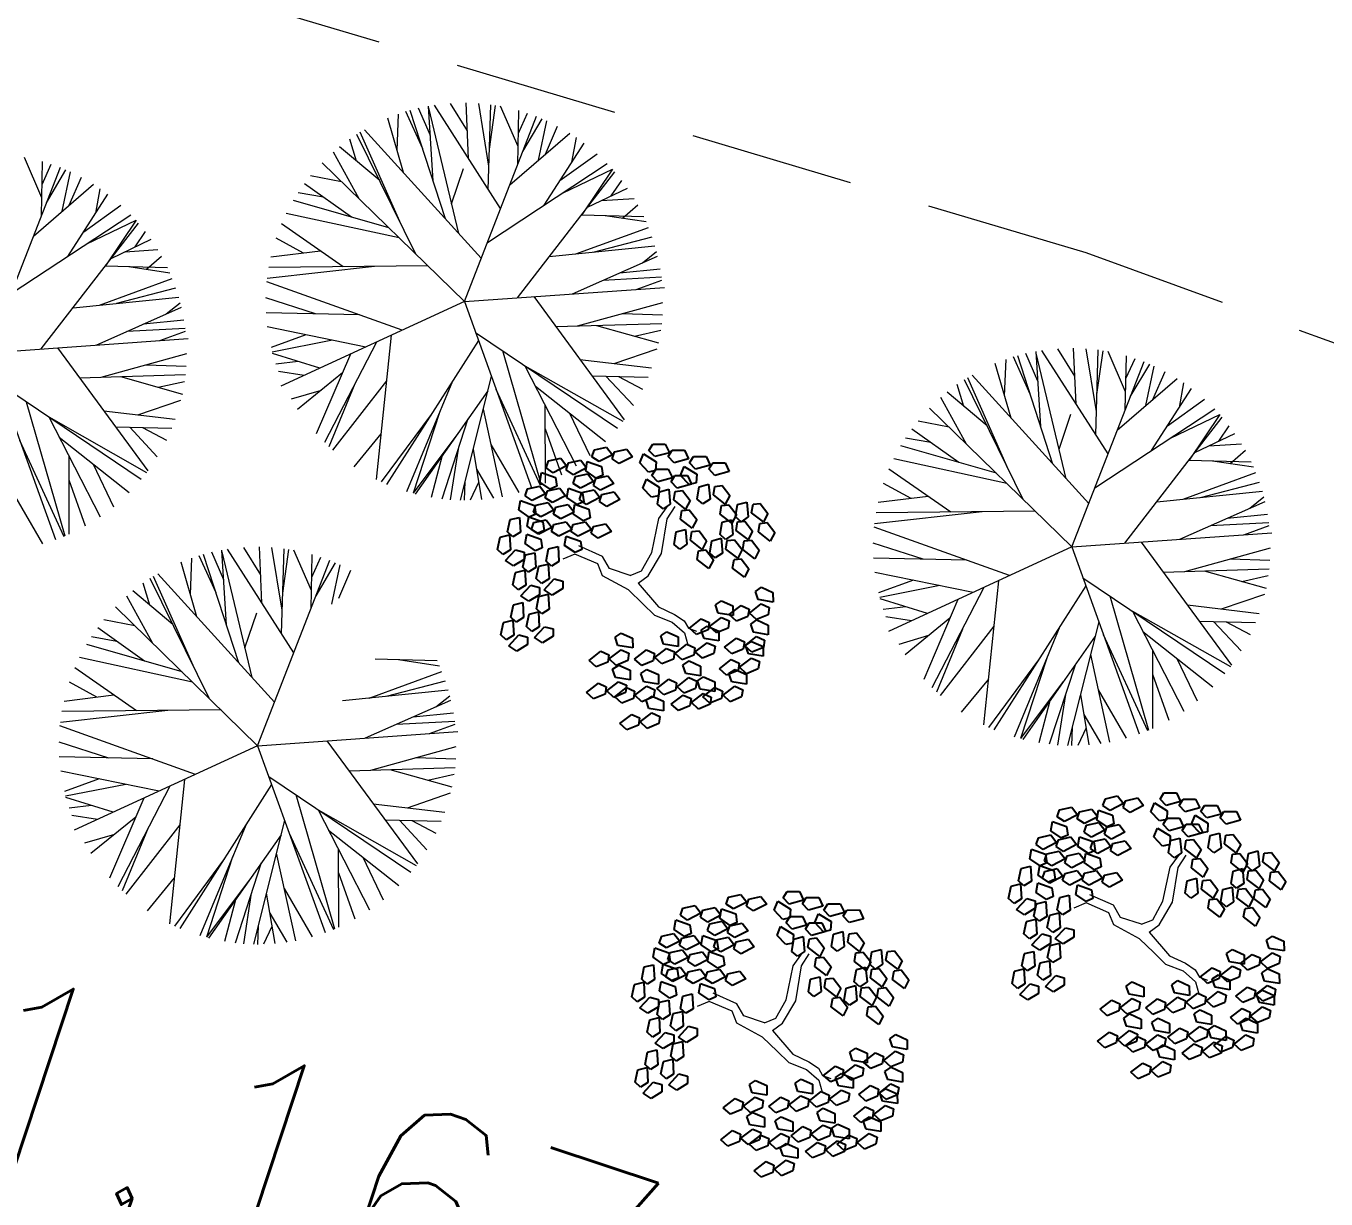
# Model space of a CAD drawing. Header units: millimetres. Extents: x 997 to 4249, y 599 to 1440.
# Drawn here: x 1562.55 to 1587.73, y 822.77 to 845.49 of the extents above; entities that cross this region are included whole.
import ezdxf

# ---------------------------------------------------------------- set-up
doc = ezdxf.new("R2010")
doc.units = ezdxf.units.MM
doc.linetypes.add('Continuo', pattern=[0])
doc.linetypes.add('DASHED', pattern=[19.05, 12.7, -6.35])
doc.layers.add('cercas existentes', color=18, linetype='Continuous')
doc.layers.add('taludes', color=9, linetype='Continuous')
doc.styles.add('1mm', font='romans.shx', dxfattribs={"height": 2})

# ---------------------------------------------------------------- blocks, each defined once
blk = doc.blocks.new('L', base_point=(1.3683, 0.5913))
at = {"linetype": 'Continuo'}
for p, q in [((1.2809, 0.65), (1.3117, 0.675)), ((1.2937, 0.5998), (1.2809, 0.65)), ((1.3117, 0.675), (1.3419, 0.6213)), ((1.2753, 0.5668), (1.3061, 0.5917)), ((1.3225, 0.5909), (1.2937, 0.5998)), ((1.3061, 0.5917), (1.3362, 0.538)), ((1.3419, 0.6213), (1.3225, 0.5909)), ((1.2881, 0.5166), (1.2753, 0.5668)), ((1.3362, 0.538), (1.3169, 0.5076)), ((1.337, 0.4891), (1.3557, 0.5478)), ((1.3557, 0.5478), (1.3911, 0.5544)), ((1.3911, 0.5544), (1.4042, 0.5272)), ((1.3169, 0.5076), (1.2881, 0.5166)), ((1.3763, 0.4836), (1.337, 0.4891)), ((1.4042, 0.5272), (1.3763, 0.4836))]:
    blk.add_line(p, q, dxfattribs=at)
blk = doc.blocks.new('gtfoods1')
at = {"layer": 'taludes', "lineweight": 5, "extrusion": (-0.01642, -0.01246, 0.999788)}
for p, q in [((-353.358, 182.537, 12.117), (-353.688, 183.067, 12.118)), ((-353.334, 181.997, 12.111), (-353.382, 183.077, 12.124)), ((-352.94, 181.85, 12.116), (-353.139, 183.067, 12.127)), ((-354.72, 182.157, 12.09), (-354.69, 182.86, 12.099)), ((-354.223, 182.19, 12.099), (-354.548, 182.907, 12.102)), ((-353.783, 180.833, 12.089), (-354.464, 182.932, 12.104)), ((-354.073, 182.442, 12.104), (-354.307, 182.973, 12.107)), ((-354.019, 181.561, 12.094), (-354.109, 183.014, 12.111)), ((-353.526, 180.55, 12.09), (-354.106, 182.979, 12.11)), ((-352.715, 181.029, 12.109), (-353.998, 183.033, 12.113)), ((-353.417, 179.23, 12.075), (-352.017, 182.821, 12.143)), ((-352.954, 181.402, 12.11), (-352.903, 183.042, 12.131)), ((-352.93, 182.179, 12.12), (-352.813, 183.029, 12.132)), ((-352.374, 182.231, 12.13), (-352.714, 183.012, 12.134)), ((-352.381, 181.885, 12.125), (-352.36, 182.929, 12.138)), ((-352.369, 182.489, 12.133), (-352.193, 182.877, 12.141)), ((-354.594, 181.726, 12.087), (-354.901, 182.779, 12.095)), ((-352.285, 182.133, 12.13), (-351.909, 182.768, 12.144)), ((-351.983, 181.967, 12.133), (-351.821, 182.73, 12.145)), ((-351.844, 182.086, 12.136), (-351.61, 182.626, 12.147)), ((-355.507, 181.95, 12.075), (-355.636, 182.373, 12.078)), ((-354.358, 180.148, 12.071), (-355.497, 182.467, 12.081)), ((-354.668, 180.779, 12.074), (-355.433, 182.507, 12.083)), ((-353.09, 180.07, 12.091), (-355.349, 182.557, 12.085)), ((-352.536, 181.488, 12.118), (-351.376, 182.491, 12.149)), ((-351.332, 181.931, 12.143), (-351.245, 182.404, 12.15)), ((-355.456, 181.22, 12.066), (-355.952, 182.124, 12.069)), ((-355.057, 181.572, 12.077), (-355.833, 182.224, 12.073)), ((-351.873, 181.095, 12.124), (-351.095, 182.297, 12.151)), ((-351.564, 181.572, 12.135), (-350.843, 182.089, 12.153)), ((-362.642, 178.24, 12.075), (-361.241, 181.831, 12.143)), ((-361.599, 181.241, 12.13), (-361.939, 182.022, 12.134)), ((-361.606, 180.895, 12.125), (-361.585, 181.939, 12.138)), ((-361.594, 181.499, 12.133), (-361.418, 181.887, 12.141)), ((-353.417, 179.23, 12.075), (-356.171, 181.917, 12.063)), ((-352.971, 180.372, 12.097), (-350.649, 181.901, 12.154)), ((-361.51, 181.143, 12.13), (-361.134, 181.779, 12.144)), ((-361.208, 180.977, 12.133), (-361.046, 181.74, 12.145)), ((-361.069, 181.097, 12.136), (-360.835, 181.636, 12.147)), ((-355.795, 181.551, 12.065), (-356.396, 181.665, 12.056)), ((-353.663, 181.125, 12.095), (-353.432, 181.803, 12.107)), ((-352.389, 179.303, 12.093), (-350.502, 181.74, 12.154)), ((-351.505, 181.337, 12.133), (-350.548, 181.793, 12.154)), ((-350.548, 181.793, 12.154), (-351.143, 180.911, 12.133)), ((-350.571, 181.276, 12.147), (-350.369, 181.576, 12.154)), ((-361.761, 180.499, 12.118), (-360.601, 181.501, 12.149)), ((-361.098, 180.105, 12.124), (-360.32, 181.307, 12.151)), ((-360.557, 180.941, 12.143), (-360.47, 181.415, 12.15)), ((-356.147, 181.25, 12.055), (-356.638, 181.334, 12.048)), ((-355.605, 180.865, 12.059), (-356.515, 181.511, 12.053)), ((-351.032, 181.056, 12.137), (-350.259, 181.426, 12.154)), ((-360.789, 180.582, 12.135), (-360.068, 181.099, 12.153)), ((-354.878, 180.656, 12.069), (-356.729, 181.189, 12.045)), ((-350.762, 181.185, 12.143), (-350.128, 181.224, 12.154)), ((-350.351, 180.847, 12.146), (-350.056, 181.1, 12.154)), ((-362.196, 179.383, 12.097), (-359.874, 180.911, 12.154)), ((-360.73, 180.348, 12.133), (-359.773, 180.803, 12.154)), ((-359.773, 180.803, 12.154), (-360.368, 179.922, 12.133)), ((-354.679, 180.461, 12.07), (-356.867, 180.934, 12.04)), ((-351.143, 180.911, 12.133), (-349.941, 180.877, 12.153)), ((-350.688, 180.898, 12.141), (-349.896, 180.778, 12.152)), ((-361.614, 178.313, 12.093), (-359.727, 180.75, 12.154)), ((-359.796, 180.287, 12.147), (-359.594, 180.586, 12.154)), ((-355.762, 179.904, 12.045), (-356.959, 180.733, 12.036)), ((-351.258, 180.153, 12.122), (-349.849, 180.667, 12.152)), ((-360.257, 180.066, 12.137), (-359.484, 180.436, 12.154)), ((-356.531, 180.166, 12.036), (-357.063, 180.457, 12.03)), ((-351.771, 180.101, 12.113), (-349.724, 180.307, 12.149)), ((-350.923, 180.186, 12.128), (-349.78, 180.484, 12.15)), ((-359.987, 180.195, 12.143), (-359.353, 180.235, 12.154)), ((-359.576, 179.858, 12.146), (-359.281, 180.111, 12.154)), ((-356.2, 180.207, 12.041), (-357.168, 180.087, 12.024)), ((-351.325, 179.378, 12.111), (-349.673, 180.111, 12.147)), ((-349.966, 179.981, 12.141), (-349.694, 180.197, 12.148)), ((-360.368, 179.922, 12.133), (-359.166, 179.887, 12.153)), ((-359.913, 179.909, 12.141), (-359.121, 179.789, 12.152)), ((-355.155, 179.91, 12.055), (-357.238, 179.675, 12.018)), ((-354.125, 179.921, 12.072), (-357.207, 179.889, 12.021)), ((-350.406, 179.786, 12.131), (-349.623, 179.866, 12.145)), ((-360.483, 179.163, 12.122), (-359.074, 179.678, 12.152)), ((-354.62, 178.674, 12.048), (-357.245, 179.614, 12.017)), ((-350.728, 179.643, 12.124), (-349.6, 179.706, 12.144)), ((-350.088, 179.466, 12.133), (-349.593, 179.645, 12.143)), ((-360.996, 179.111, 12.113), (-358.949, 179.317, 12.149)), ((-360.148, 179.197, 12.128), (-359.005, 179.494, 12.15)), ((-356.297, 178.99, 12.025), (-357.264, 179.3, 12.013)), ((-353.417, 179.23, 12.075), (-349.542, 179.505, 12.142)), ((-352.074, 179.325, 12.098), (-350.323, 176.943, 12.097)), ((-360.55, 178.388, 12.111), (-358.898, 179.122, 12.147)), ((-359.191, 178.991, 12.141), (-358.919, 179.208, 12.148)), ((-353.417, 179.23, 12.075), (-356.971, 177.59, 11.996)), ((-353.417, 179.23, 12.075), (-352.112, 175.61, 12.051)), ((-351.226, 178.757, 12.105), (-349.57, 179.214, 12.138)), ((-359.631, 178.796, 12.131), (-358.848, 178.877, 12.145)), ((-355.45, 178.971, 12.038), (-357.258, 179.012, 12.009)), ((-351.647, 178.744, 12.098), (-349.593, 178.807, 12.133)), ((-350.353, 178.998, 12.122), (-349.579, 178.971, 12.135)), ((-359.953, 178.654, 12.124), (-358.825, 178.716, 12.144)), ((-359.313, 178.476, 12.133), (-358.818, 178.655, 12.143)), ((-355.327, 178.348, 12.033), (-357.233, 178.738, 12.006)), ((-356.485, 178.585, 12.017), (-357.16, 178.341, 12.002)), ((-354.834, 178.576, 12.044), (-355.125, 175.782, 12.004)), ((-353.202, 178.633, 12.071), (-350.45, 176.78, 12.093)), ((-350.854, 178.768, 12.111), (-349.654, 178.43, 12.127)), ((-350.121, 178.561, 12.121), (-349.61, 178.675, 12.131)), ((-362.642, 178.24, 12.075), (-358.767, 178.515, 12.142)), ((-361.299, 178.335, 12.098), (-359.548, 175.953, 12.097)), ((-355.972, 178.48, 12.024), (-357.138, 178.252, 12.002)), ((-355.12, 178.444, 12.037), (-356.126, 176.498, 11.996)), ((-353.145, 178.476, 12.07), (-354.926, 175.691, 12.006)), ((-350.517, 178.029, 12.108), (-349.681, 178.313, 12.125)), ((-340.949, 176.279, 12.109), (-342.232, 178.282, 12.113)), ((-341.592, 177.786, 12.117), (-341.921, 178.317, 12.118)), ((-341.568, 177.246, 12.111), (-341.615, 178.326, 12.124)), ((-341.174, 177.1, 12.116), (-341.373, 178.316, 12.127)), ((-341.187, 176.652, 12.11), (-341.137, 178.292, 12.131)), ((-362.642, 178.24, 12.075), (-361.337, 174.621, 12.051)), ((-360.451, 177.767, 12.105), (-358.795, 178.224, 12.138)), ((-356.214, 177.939, 12.013), (-357.13, 178.223, 12.001)), ((-356.633, 178.069, 12.008), (-357.069, 178.02, 12)), ((-355.622, 178.212, 12.026), (-356.285, 176.666, 11.996)), ((-352.679, 178.281, 12.075), (-351.931, 175.681, 12.055)), ((-351.178, 178.105, 12.098), (-349.791, 177.944, 12.119)), ((-342.953, 177.406, 12.09), (-342.924, 178.11, 12.099)), ((-342.457, 177.439, 12.099), (-342.781, 178.157, 12.102)), ((-342.016, 176.082, 12.089), (-342.698, 178.181, 12.104)), ((-342.307, 177.691, 12.104), (-342.54, 178.222, 12.107)), ((-342.253, 176.81, 12.094), (-342.342, 178.264, 12.111)), ((-341.759, 175.799, 12.09), (-342.34, 178.228, 12.11)), ((-341.651, 174.479, 12.075), (-340.25, 178.07, 12.143)), ((-341.163, 177.429, 12.12), (-341.046, 178.278, 12.132)), ((-340.608, 177.48, 12.13), (-340.947, 178.261, 12.134)), ((-340.615, 177.134, 12.125), (-340.594, 178.178, 12.138)), ((-340.603, 177.738, 12.133), (-340.426, 178.126, 12.141)), ((-360.872, 177.754, 12.098), (-358.818, 177.817, 12.133)), ((-360.079, 177.779, 12.111), (-358.879, 177.44, 12.127)), ((-359.577, 178.008, 12.122), (-358.804, 177.981, 12.135)), ((-356.519, 177.798, 12.006), (-357.018, 177.876, 11.999)), ((-355.779, 177.847, 12.019), (-356.648, 177.141, 11.996)), ((-352.895, 177.781, 12.066), (-353.499, 175.383, 12.026)), ((-352.243, 177.987, 12.079), (-350.346, 176.912, 12.097)), ((-352.243, 177.987, 12.079), (-351.249, 176.051, 12.071)), ((-350.949, 177.795, 12.098), (-349.859, 177.766, 12.115)), ((-350.673, 177.787, 12.102), (-350.139, 177.215, 12.104)), ((-350.428, 177.781, 12.106), (-349.963, 177.536, 12.111)), ((-341.323, 175.319, 12.091), (-343.583, 177.806, 12.085)), ((-342.827, 176.975, 12.087), (-343.135, 178.029, 12.095)), ((-340.518, 177.382, 12.13), (-340.142, 178.018, 12.144)), ((-340.216, 177.216, 12.133), (-340.055, 177.979, 12.145)), ((-340.078, 177.336, 12.136), (-339.844, 177.875, 12.147)), ((-362.427, 177.643, 12.071), (-359.675, 175.79, 12.093)), ((-359.346, 177.572, 12.121), (-358.835, 177.685, 12.131)), ((-355.537, 177.638, 12.02), (-356.04, 176.416, 11.997)), ((-354.926, 177.698, 12.031), (-355.969, 176.351, 11.997)), ((-353.647, 177.69, 12.052), (-354.536, 175.549, 12.011)), ((-352.806, 177.536, 12.064), (-351.951, 175.672, 12.055)), ((-352.041, 177.594, 12.077), (-350.683, 176.522, 12.086)), ((-343.741, 177.199, 12.075), (-343.869, 177.622, 12.078)), ((-342.591, 175.397, 12.071), (-343.73, 177.716, 12.081)), ((-342.901, 176.028, 12.074), (-343.667, 177.756, 12.083)), ((-340.77, 176.738, 12.118), (-339.61, 177.74, 12.149)), ((-340.107, 176.344, 12.124), (-339.329, 177.546, 12.151)), ((-339.565, 177.18, 12.143), (-339.478, 177.654, 12.15)), ((-361.904, 177.291, 12.075), (-361.156, 174.691, 12.055)), ((-359.742, 177.039, 12.108), (-358.906, 177.323, 12.125)), ((-356.192, 177.511, 12.008), (-356.769, 177.343, 11.996)), ((-352.965, 177.504, 12.061), (-354.367, 175.501, 12.013)), ((-343.69, 176.469, 12.066), (-344.185, 177.374, 12.069)), ((-343.291, 176.821, 12.077), (-344.067, 177.474, 12.073)), ((-339.798, 176.821, 12.135), (-339.077, 177.338, 12.153)), ((-360.403, 177.116, 12.098), (-359.016, 176.954, 12.119)), ((-354.06, 177.045, 12.037), (-355.029, 175.737, 12.005)), ((-353.901, 177.079, 12.04), (-354.408, 175.521, 12.013)), ((-353.055, 177.146, 12.055), (-352.686, 175.452, 12.04)), ((-351.855, 177.231, 12.076), (-351.852, 175.715, 12.057)), ((-351.38, 177.072, 12.082), (-350.987, 176.247, 12.078)), ((-341.651, 174.479, 12.075), (-344.404, 177.166, 12.063)), ((-341.897, 176.374, 12.095), (-341.666, 177.052, 12.107)), ((-341.205, 175.622, 12.097), (-338.882, 177.15, 12.154)), ((-339.739, 176.587, 12.133), (-338.782, 177.042, 12.154)), ((-338.782, 177.042, 12.154), (-339.377, 176.161, 12.133)), ((-361.468, 176.998, 12.079), (-359.571, 175.922, 12.097)), ((-361.468, 176.998, 12.079), (-360.474, 175.061, 12.071)), ((-360.174, 176.805, 12.098), (-359.084, 176.776, 12.115)), ((-359.898, 176.798, 12.102), (-359.364, 176.226, 12.104)), ((-359.653, 176.791, 12.106), (-359.187, 176.546, 12.111)), ((-353.347, 176.958, 12.048), (-353.855, 175.407, 12.02)), ((-344.029, 176.8, 12.065), (-344.629, 176.914, 12.056)), ((-340.622, 174.552, 12.093), (-338.736, 176.989, 12.154)), ((-338.804, 176.526, 12.147), (-338.602, 176.825, 12.154)), ((-362.031, 176.546, 12.064), (-361.176, 174.683, 12.055)), ((-361.266, 176.604, 12.077), (-359.908, 175.533, 12.086)), ((-355.032, 176.669, 12.017), (-355.557, 176.033, 12)), ((-353.581, 176.624, 12.04), (-354.408, 175.521, 12.013)), ((-351.854, 176.768, 12.07), (-351.534, 175.874, 12.064)), ((-344.38, 176.499, 12.055), (-344.872, 176.583, 12.048)), ((-343.839, 176.114, 12.059), (-344.749, 176.761, 12.053)), ((-339.265, 176.305, 12.137), (-338.492, 176.675, 12.154)), ((-353.539, 176.372, 12.037), (-353.693, 175.392, 12.023)), ((-353.249, 176.374, 12.042), (-353.085, 175.397, 12.033)), ((-352.906, 176.464, 12.049), (-352.362, 175.53, 12.046)), ((-343.112, 175.905, 12.069), (-344.962, 176.438, 12.045)), ((-338.996, 176.434, 12.143), (-338.361, 176.474, 12.154)), ((-338.585, 176.097, 12.146), (-338.289, 176.35, 12.154)), ((-361.08, 176.241, 12.076), (-361.077, 174.725, 12.057)), ((-360.605, 176.082, 12.082), (-360.212, 175.257, 12.078)), ((-353.845, 176.247, 12.031), (-354.058, 175.436, 12.017)), ((-342.912, 175.71, 12.07), (-345.1, 176.183, 12.04)), ((-339.377, 176.161, 12.133), (-338.174, 176.126, 12.153)), ((-338.922, 176.148, 12.141), (-338.129, 176.028, 12.152)), ((-361.079, 175.778, 12.07), (-360.759, 174.885, 12.064)), ((-353.184, 175.986, 12.038), (-352.852, 175.424, 12.037)), ((-343.995, 175.153, 12.045), (-345.192, 175.982, 12.036)), ((-339.492, 175.402, 12.122), (-338.083, 175.917, 12.152)), ((-353.408, 175.743, 12.032), (-353.421, 175.382, 12.027)), ((-353.14, 175.726, 12.036), (-353.301, 175.384, 12.029)), ((-344.764, 175.416, 12.036), (-345.297, 175.706, 12.03)), ((-340.004, 175.35, 12.113), (-337.958, 175.556, 12.149)), ((-339.157, 175.436, 12.128), (-338.014, 175.733, 12.15)), ((-362.131, 175.474, 12.049), (-361.587, 174.54, 12.046)), ((-344.433, 175.457, 12.041), (-345.401, 175.337, 12.024)), ((-339.559, 174.627, 12.111), (-337.906, 175.361, 12.147)), ((-338.2, 175.23, 12.141), (-337.928, 175.447, 12.148)), ((-343.388, 175.159, 12.055), (-345.472, 174.925, 12.018)), ((-342.359, 175.17, 12.072), (-345.441, 175.138, 12.021)), ((-338.64, 175.035, 12.131), (-337.857, 175.116, 12.145)), ((-342.854, 173.924, 12.048), (-345.479, 174.864, 12.017)), ((-338.961, 174.893, 12.124), (-337.833, 174.955, 12.144)), ((-338.321, 174.715, 12.133), (-337.826, 174.894, 12.143)), ((-344.53, 174.24, 12.025), (-345.497, 174.549, 12.013)), ((-341.651, 174.479, 12.075), (-337.776, 174.754, 12.142)), ((-340.308, 174.574, 12.098), (-338.557, 172.192, 12.097)), ((-358.723, 173.559, 12.09), (-358.694, 174.262, 12.099)), ((-358.227, 173.592, 12.099), (-358.551, 174.309, 12.102)), ((-357.786, 172.234, 12.089), (-358.468, 174.334, 12.104)), ((-358.077, 173.844, 12.104), (-358.31, 174.375, 12.107)), ((-358.023, 172.963, 12.094), (-358.112, 174.416, 12.111)), ((-357.529, 171.951, 12.09), (-358.11, 174.381, 12.11)), ((-356.719, 172.431, 12.109), (-358.002, 174.435, 12.113)), ((-357.362, 173.939, 12.117), (-357.691, 174.469, 12.118)), ((-357.338, 173.398, 12.111), (-357.385, 174.479, 12.124)), ((-356.944, 173.252, 12.116), (-357.143, 174.469, 12.127)), ((-356.958, 172.804, 12.11), (-356.907, 174.444, 12.131)), ((-356.934, 173.581, 12.12), (-356.816, 174.431, 12.132)), ((-356.378, 173.633, 12.13), (-356.717, 174.414, 12.134)), ((-356.385, 173.287, 12.125), (-356.364, 174.331, 12.138)), ((-356.373, 173.891, 12.133), (-356.196, 174.278, 12.141)), ((-343.683, 174.221, 12.038), (-345.492, 174.261, 12.009)), ((-341.651, 174.479, 12.075), (-345.204, 172.839, 11.996)), ((-341.651, 174.479, 12.075), (-340.345, 170.86, 12.051)), ((-339.46, 174.006, 12.105), (-337.804, 174.463, 12.138)), ((-358.598, 173.127, 12.087), (-358.905, 174.181, 12.095)), ((-357.421, 170.631, 12.075), (-356.02, 174.223, 12.143)), ((-356.288, 173.535, 12.13), (-355.912, 174.17, 12.144)), ((-355.986, 173.369, 12.133), (-355.825, 174.132, 12.145)), ((-355.848, 173.488, 12.136), (-355.614, 174.028, 12.147)), ((-339.881, 173.993, 12.098), (-337.827, 174.056, 12.133)), ((-339.088, 174.018, 12.111), (-337.888, 173.679, 12.127)), ((-338.586, 174.247, 12.122), (-337.812, 174.22, 12.135)), ((-359.511, 173.352, 12.075), (-359.639, 173.775, 12.078)), ((-358.361, 171.549, 12.071), (-359.5, 173.869, 12.081)), ((-358.672, 172.181, 12.074), (-359.437, 173.909, 12.083)), ((-357.093, 171.472, 12.091), (-359.353, 173.959, 12.085)), ((-343.56, 173.598, 12.033), (-345.466, 173.987, 12.006)), ((-344.719, 173.834, 12.017), (-345.394, 173.59, 12.002)), ((-343.068, 173.825, 12.044), (-343.358, 171.032, 12.004)), ((-341.435, 173.882, 12.071), (-338.684, 172.029, 12.093)), ((-338.355, 173.811, 12.121), (-337.844, 173.924, 12.131)), ((-359.46, 172.622, 12.066), (-359.955, 173.526, 12.069)), ((-359.061, 172.974, 12.077), (-359.837, 173.626, 12.073)), ((-344.206, 173.73, 12.024), (-345.371, 173.502, 12.002)), ((-343.353, 173.693, 12.037), (-344.36, 171.748, 11.996)), ((-341.379, 173.725, 12.07), (-343.159, 170.94, 12.006)), ((-340.913, 173.53, 12.075), (-340.164, 170.93, 12.055)), ((-338.751, 173.278, 12.108), (-337.914, 173.562, 12.125)), ((-357.421, 170.631, 12.075), (-360.174, 173.319, 12.063)), ((-344.448, 173.188, 12.013), (-345.364, 173.473, 12.001)), ((-344.867, 173.318, 12.008), (-345.303, 173.27, 12)), ((-343.856, 173.461, 12.026), (-344.519, 171.915, 11.996)), ((-339.411, 173.355, 12.098), (-338.024, 173.193, 12.119)), ((-359.799, 172.952, 12.065), (-360.399, 173.067, 12.056)), ((-357.667, 172.526, 12.095), (-357.436, 173.205, 12.107)), ((-344.753, 173.047, 12.006), (-345.252, 173.126, 11.999)), ((-344.012, 173.097, 12.019), (-344.881, 172.39, 11.996)), ((-341.128, 173.031, 12.066), (-341.732, 170.632, 12.026)), ((-340.477, 173.237, 12.079), (-338.579, 172.161, 12.097)), ((-340.477, 173.237, 12.079), (-339.483, 171.3, 12.071)), ((-339.183, 173.044, 12.098), (-338.093, 173.015, 12.115)), ((-338.906, 173.037, 12.102), (-338.373, 172.465, 12.104)), ((-338.661, 173.03, 12.106), (-338.196, 172.785, 12.111)), ((-359.609, 172.267, 12.059), (-360.519, 172.913, 12.053)), ((-344.426, 172.761, 12.008), (-345.003, 172.592, 11.996)), ((-343.77, 172.887, 12.02), (-344.274, 171.665, 11.997)), ((-343.159, 172.948, 12.031), (-344.202, 171.6, 11.997)), ((-341.881, 172.94, 12.052), (-342.77, 170.798, 12.011)), ((-341.198, 172.753, 12.061), (-342.6, 170.751, 12.013)), ((-341.04, 172.785, 12.064), (-340.184, 170.922, 12.055)), ((-340.275, 172.843, 12.077), (-338.917, 171.772, 12.086)), ((-358.882, 172.058, 12.069), (-360.732, 172.591, 12.045)), ((-360.15, 172.651, 12.055), (-360.642, 172.736, 12.048)), ((-358.682, 171.863, 12.07), (-360.87, 172.336, 12.04)), ((-355.147, 172.313, 12.133), (-353.944, 172.279, 12.153)), ((-354.692, 172.3, 12.141), (-353.899, 172.18, 12.152)), ((-342.293, 172.295, 12.037), (-343.262, 170.986, 12.005)), ((-342.135, 172.328, 12.04), (-342.642, 170.77, 12.013)), ((-341.288, 172.395, 12.055), (-340.92, 170.702, 12.04)), ((-340.088, 172.48, 12.076), (-340.085, 170.964, 12.057)), ((-339.614, 172.321, 12.082), (-339.221, 171.496, 12.078)), ((-359.765, 171.306, 12.045), (-360.962, 172.135, 12.036)), ((-355.262, 171.554, 12.122), (-353.853, 172.069, 12.152)), ((-341.581, 172.207, 12.048), (-342.089, 170.657, 12.02)), ((-340.087, 172.017, 12.07), (-339.768, 171.124, 12.064)), ((-360.534, 171.568, 12.036), (-361.067, 171.859, 12.03)), ((-354.927, 171.588, 12.128), (-353.784, 171.886, 12.15)), ((-343.266, 171.919, 12.017), (-343.791, 171.282, 12)), ((-341.815, 171.873, 12.04), (-342.642, 170.77, 12.013)), ((-360.203, 171.609, 12.041), (-361.171, 171.489, 12.024)), ((-355.774, 171.503, 12.113), (-353.728, 171.709, 12.149)), ((-355.329, 170.78, 12.111), (-353.676, 171.513, 12.147)), ((-353.97, 171.383, 12.141), (-353.698, 171.599, 12.148)), ((-342.078, 171.496, 12.031), (-342.291, 170.685, 12.017)), ((-341.773, 171.621, 12.037), (-341.926, 170.642, 12.023)), ((-341.483, 171.623, 12.042), (-341.318, 170.646, 12.033)), ((-341.14, 171.713, 12.049), (-340.596, 170.779, 12.046)), ((-359.158, 171.312, 12.055), (-361.242, 171.077, 12.018)), ((-358.129, 171.323, 12.072), (-361.211, 171.291, 12.021)), ((-354.41, 171.188, 12.131), (-353.627, 171.268, 12.145)), ((-341.417, 171.235, 12.038), (-341.086, 170.673, 12.037)), ((-358.624, 170.076, 12.048), (-361.249, 171.016, 12.017)), ((-354.731, 171.045, 12.124), (-353.603, 171.107, 12.144)), ((-354.091, 170.868, 12.133), (-353.596, 171.047, 12.143)), ((-341.642, 170.992, 12.032), (-341.655, 170.632, 12.027)), ((-357.421, 170.631, 12.075), (-353.546, 170.906, 12.142)), ((-341.374, 170.975, 12.036), (-341.535, 170.633, 12.029)), ((-360.3, 170.392, 12.025), (-361.267, 170.701, 12.013)), ((-357.421, 170.631, 12.075), (-360.975, 168.992, 11.996)), ((-357.421, 170.631, 12.075), (-356.115, 167.012, 12.051)), ((-356.078, 170.727, 12.098), (-354.327, 168.344, 12.097)), ((-355.23, 170.159, 12.105), (-353.574, 170.616, 12.138)), ((-359.453, 170.373, 12.038), (-361.262, 170.414, 12.009)), ((-354.356, 170.4, 12.122), (-353.582, 170.373, 12.135)), ((-359.33, 169.75, 12.033), (-361.236, 170.14, 12.006)), ((-360.489, 169.987, 12.017), (-361.164, 169.743, 12.002)), ((-358.838, 169.977, 12.044), (-359.128, 167.184, 12.004)), ((-357.206, 170.035, 12.071), (-354.454, 168.182, 12.093)), ((-355.651, 170.146, 12.098), (-353.597, 170.209, 12.133)), ((-354.858, 170.17, 12.111), (-353.658, 169.831, 12.127)), ((-354.125, 169.963, 12.121), (-353.614, 170.077, 12.131)), ((-359.976, 169.882, 12.024), (-361.141, 169.654, 12.002)), ((-359.123, 169.846, 12.037), (-360.13, 167.9, 11.996)), ((-357.149, 169.877, 12.07), (-358.929, 167.093, 12.006)), ((-360.218, 169.341, 12.013), (-361.134, 169.625, 12.001)), ((-360.637, 169.471, 12.008), (-361.073, 169.422, 12)), ((-359.626, 169.614, 12.026), (-360.289, 168.068, 11.996)), ((-356.683, 169.683, 12.075), (-355.934, 167.083, 12.055)), ((-355.181, 169.507, 12.098), (-353.794, 169.346, 12.119)), ((-354.521, 169.43, 12.108), (-353.684, 169.715, 12.125)), ((-360.523, 169.2, 12.006), (-361.022, 169.278, 11.999)), ((-359.782, 169.249, 12.019), (-360.651, 168.543, 11.996)), ((-356.247, 169.389, 12.079), (-354.349, 168.314, 12.097)), ((-356.247, 169.389, 12.079), (-355.253, 167.453, 12.071)), ((-359.54, 169.04, 12.02), (-360.044, 167.818, 11.997)), ((-358.929, 169.1, 12.031), (-359.973, 167.753, 11.997)), ((-357.651, 169.092, 12.052), (-358.54, 166.951, 12.011)), ((-356.898, 169.183, 12.066), (-357.502, 166.785, 12.026)), ((-356.045, 168.995, 12.077), (-354.687, 167.924, 12.086)), ((-354.953, 169.197, 12.098), (-353.863, 169.167, 12.115)), ((-354.676, 169.189, 12.102), (-354.143, 168.617, 12.104)), ((-354.431, 169.183, 12.106), (-353.966, 168.938, 12.111)), ((-360.196, 168.913, 12.008), (-360.773, 168.745, 11.996)), ((-356.968, 168.906, 12.061), (-358.37, 166.903, 12.013)), ((-356.81, 168.938, 12.064), (-355.954, 167.074, 12.055)), ((-357.905, 168.481, 12.04), (-358.412, 166.923, 12.013)), ((-357.059, 168.547, 12.055), (-356.69, 166.854, 12.04)), ((-355.858, 168.633, 12.076), (-355.855, 167.117, 12.057)), ((-355.384, 168.474, 12.082), (-354.991, 167.648, 12.078)), ((-358.063, 168.447, 12.037), (-359.032, 167.138, 12.005)), ((-357.351, 168.36, 12.048), (-357.859, 166.809, 12.02)), ((-359.036, 168.071, 12.017), (-359.561, 167.435, 12)), ((-357.585, 168.025, 12.04), (-358.412, 166.923, 12.013)), ((-355.857, 168.169, 12.07), (-355.538, 167.276, 12.064)), ((-357.543, 167.774, 12.037), (-357.696, 166.794, 12.023)), ((-357.253, 167.776, 12.042), (-357.088, 166.799, 12.033)), ((-356.91, 167.866, 12.049), (-356.366, 166.931, 12.046)), ((-357.849, 167.649, 12.031), (-358.061, 166.838, 12.017)), ((-357.187, 167.388, 12.038), (-356.856, 166.826, 12.037)), ((-357.412, 167.145, 12.032), (-357.425, 166.784, 12.027)), ((-357.144, 167.128, 12.036), (-357.305, 166.786, 12.029))]:
    blk.add_line(p, q, dxfattribs=at)
at = {"layer": 'taludes', "linetype": 'Continuo', "lineweight": 5, "extrusion": (-0.012368, -0.016489, 0.999788)}
for p, q in [((-349.647, 175.031, 12.097), (-349.466, 175.281, 12.103)), ((-349.488, 175.026, 12.099), (-349.336, 175.264, 12.104)), ((-349.784, 174.374, 12.084), (-349.647, 175.031, 12.097)), ((-349.596, 174.354, 12.086), (-349.488, 175.026, 12.099)), ((-351.274, 174.34, 12.065), (-351.509, 174.239, 12.061)), ((-350.832, 174.151, 12.068), (-351.274, 174.34, 12.065)), ((-350.74, 174.296, 12.071), (-351.197, 174.499, 12.069)), ((-350.603, 174.062, 12.069), (-350.74, 174.296, 12.071)), ((-349.983, 174.016, 12.076), (-349.784, 174.374, 12.084)), ((-349.856, 173.917, 12.076), (-349.596, 174.354, 12.086)), ((-350.738, 173.918, 12.065), (-350.832, 174.151, 12.068)), ((-350.203, 173.928, 12.072), (-350.603, 174.062, 12.069)), ((-350.203, 173.928, 12.072), (-349.983, 174.016, 12.076)), ((-350.24, 173.646, 12.067), (-350.738, 173.918, 12.065)), ((-350.048, 173.775, 12.071), (-349.856, 173.917, 12.076)), ((-350.048, 173.775, 12.071), (-349.658, 173.317, 12.068)), ((-350.24, 173.646, 12.067), (-349.959, 173.38, 12.066)), ((-349.959, 173.38, 12.066), (-349.735, 173.157, 12.065)), ((-349.658, 173.317, 12.068), (-349.344, 173.172, 12.07)), ((-349.735, 173.157, 12.065), (-349.392, 173.025, 12.067)), ((-349.392, 173.025, 12.067), (-349.153, 172.815, 12.066)), ((-349.344, 173.172, 12.07), (-349.16, 173.045, 12.07)), ((-349.16, 173.045, 12.07), (-349.078, 172.907, 12.069)), ((-349.153, 172.815, 12.066), (-349.088, 172.584, 12.063)), ((-349.078, 172.907, 12.069), (-348.92, 172.848, 12.07)), ((-339.748, 168.276, 12.097), (-339.567, 168.526, 12.103)), ((-339.589, 168.271, 12.099), (-339.437, 168.509, 12.104)), ((-339.885, 167.619, 12.084), (-339.748, 168.276, 12.097)), ((-339.697, 167.599, 12.086), (-339.589, 168.271, 12.099)), ((-340.841, 167.541, 12.071), (-341.298, 167.744, 12.069)), ((-341.375, 167.585, 12.065), (-341.61, 167.485, 12.061)), ((-340.933, 167.396, 12.068), (-341.375, 167.585, 12.065)), ((-340.704, 167.307, 12.069), (-340.841, 167.541, 12.071)), ((-340.084, 167.261, 12.076), (-339.885, 167.619, 12.084)), ((-339.957, 167.162, 12.076), (-339.697, 167.599, 12.086)), ((-340.839, 167.163, 12.065), (-340.933, 167.396, 12.068)), ((-340.303, 167.173, 12.072), (-340.704, 167.307, 12.069)), ((-340.303, 167.173, 12.072), (-340.084, 167.261, 12.076)), ((-340.341, 166.891, 12.067), (-340.839, 167.163, 12.065)), ((-340.149, 167.02, 12.071), (-339.957, 167.162, 12.076)), ((-340.149, 167.02, 12.071), (-339.758, 166.562, 12.068)), ((-340.341, 166.891, 12.067), (-340.06, 166.626, 12.066)), ((-347.046, 166.37, 12.097), (-346.865, 166.62, 12.103)), ((-346.888, 166.365, 12.099), (-346.735, 166.603, 12.104)), ((-340.06, 166.626, 12.066), (-339.836, 166.403, 12.065)), ((-339.758, 166.562, 12.068), (-339.445, 166.417, 12.07)), ((-347.183, 165.713, 12.084), (-347.046, 166.37, 12.097)), ((-346.995, 165.693, 12.086), (-346.888, 166.365, 12.099)), ((-339.836, 166.403, 12.065), (-339.493, 166.27, 12.067)), ((-339.493, 166.27, 12.067), (-339.254, 166.06, 12.066)), ((-339.445, 166.417, 12.07), (-339.261, 166.29, 12.07)), ((-339.261, 166.29, 12.07), (-339.178, 166.152, 12.069)), ((-339.254, 166.06, 12.066), (-339.189, 165.829, 12.063)), ((-339.178, 166.152, 12.069), (-339.021, 166.093, 12.07)), ((-348.14, 165.635, 12.071), (-348.596, 165.838, 12.069)), ((-347.382, 165.354, 12.076), (-347.183, 165.713, 12.084)), ((-347.255, 165.256, 12.076), (-346.995, 165.693, 12.086)), ((-348.673, 165.679, 12.065), (-348.908, 165.578, 12.061)), ((-348.231, 165.489, 12.068), (-348.673, 165.679, 12.065)), ((-348.137, 165.257, 12.065), (-348.231, 165.489, 12.068)), ((-348.002, 165.401, 12.069), (-348.14, 165.635, 12.071)), ((-347.639, 164.985, 12.067), (-348.137, 165.257, 12.065)), ((-347.602, 165.267, 12.072), (-348.002, 165.401, 12.069)), ((-347.602, 165.267, 12.072), (-347.382, 165.354, 12.076)), ((-347.447, 165.114, 12.071), (-347.255, 165.256, 12.076)), ((-347.639, 164.985, 12.067), (-347.358, 164.719, 12.066)), ((-347.447, 165.114, 12.071), (-347.057, 164.656, 12.068)), ((-347.358, 164.719, 12.066), (-347.134, 164.496, 12.065)), ((-347.134, 164.496, 12.065), (-346.791, 164.364, 12.067)), ((-347.057, 164.656, 12.068), (-346.743, 164.511, 12.07)), ((-346.743, 164.511, 12.07), (-346.559, 164.384, 12.07)), ((-346.791, 164.364, 12.067), (-346.552, 164.154, 12.066)), ((-346.559, 164.384, 12.07), (-346.477, 164.246, 12.069)), ((-346.477, 164.246, 12.069), (-346.32, 164.187, 12.07)), ((-346.552, 164.154, 12.066), (-346.487, 163.923, 12.063))]:
    blk.add_line(p, q, dxfattribs=at)
at = {"layer": 'taludes', "linetype": 'DASHED', "lineweight": 5, "ltscale": 0.25}
blk.add_lwpolyline([(-320.828, 172.706), (-341.375, 180.171), (-358.77, 185.354), (-370.81, 185.581), (-377.616, 186.962), (-399.685, 192.753), (-405.402, 196.75), (-417.209, 204.642), (-425.902, 209.435), (-427.312, 211.637), (-427.077, 220.304), (-438.294, 240.928), (-456.842, 257.576), (-480.786, 260.129), (-491.37, 260.816), (-502.854, 263.267), (-520.267, 268.515), (-539.213, 268.638), (-540.268, 268.813), (-546.896, 270.764), (-557.583, 273.208), (-574.669, 276.685)], dxfattribs=at)
at = {"layer": 'taludes', "linetype": 'Continuo', "lineweight": 5, "extrusion": (-0.012368, -0.016489, 0.999788)}
for p, xscale, yscale, zscale, rotation in [((-385.223, -68.649, 13.533), 4.693247904986873, 4.693247904986873, 4.693247904986873, 292.8731664010561), ((-386.028, -69.313, 13.533), 4.693247905292083, 4.693247905292083, 4.693247905292083, 305.0710582407918), ((-384.448, -68.369, 13.533), 4.693247904986873, 4.693247904986873, 4.693247904986873, 292.8731664010561), ((-386.61, -70.018, 13.533), 4.693247905292083, 4.693247905292083, 4.693247905292083, 305.0710582407918), ((-384.884, -69.005, 13.533), 4.693247904986873, 4.693247904986873, 4.693247904986873, 292.8731664010561), ((-386.009, -69.943, 13.533), 4.693247905292083, 4.693247905292083, 4.693247905292083, 305.0710582407918), ((-384.02, -68.777, 13.533), 4.693247905158423, 4.693247905158423, 4.693247905158423, 240.0875733262941), ((-386.612, -70.695, 13.533), 4.693247905292083, 4.693247905292083, 4.693247905292083, 305.0710582407918), ((-385.725, -70.122, 13.533), 4.693247905292083, 4.693247905292083, 4.693247905292083, 305.0710582407918), ((-384.577, -69.316, 13.533), 4.693247905158423, 4.693247905158423, 4.693247905158423, 240.0875733262941), ((-386.291, -70.85, 13.533), 4.693247905292083, 4.693247905292083, 4.693247905292083, 305.0710582407918), ((-383.219, -68.61, 13.533), 4.693247905158423, 4.693247905158423, 4.693247905158423, 240.0875733262941), ((-386.571, -71.458, 13.533), 4.693247905007419, 4.693247905007419, 4.693247905007419, 11.23182489907098), ((-386.121, -71.142, 13.533), 4.693247905292083, 4.693247905292083, 4.693247905292083, 305.0710582407918), ((-383.254, -69.063, 13.533), 4.693247905158423, 4.693247905158423, 4.693247905158423, 240.0875733262941), ((-385.487, -70.713, 13.533), 4.693247905292083, 4.693247905292083, 4.693247905292083, 305.0710582407918), ((-383.851, -69.747, 13.533), 4.693247905158423, 4.693247905158423, 4.693247905158423, 240.0875733262941), ((-383.198, -69.469, 13.533), 4.693247905158423, 4.693247905158423, 4.693247905158423, 240.0875733262941), ((-385.634, -71.46, 13.533), 4.693247905007419, 4.693247905007419, 4.693247905007419, 11.23182489907098), ((-385.923, -71.827, 13.533), 4.693247905007419, 4.693247905007419, 4.693247905007419, 11.23182489907098), ((-385.229, -72.313, 13.533), 4.693247905007419, 4.693247905007419, 4.693247905007419, 11.23182489907098), ((-382.436, -69.725, 13.533), 4.693247904105663, 4.693247904105663, 4.693247904105663, 135.1959007807611), ((-385.53, -72.739, 13.533), 4.693247905007419, 4.693247905007419, 4.693247905007419, 11.23182489907098), ((-382.9, -70.397, 13.533), 4.693247904105663, 4.693247904105663, 4.693247904105663, 135.1959007807611), ((-382.13, -70.286, 13.533), 4.693247904105663, 4.693247904105663, 4.693247904105663, 135.1959007807611), ((-384.078, -72.065, 13.533), 4.693247904105663, 4.693247904105663, 4.693247904105663, 135.1959007807611), ((-383.388, -71.514, 13.533), 4.693247904105663, 4.693247904105663, 4.693247904105663, 135.1959007807611), ((-382.826, -70.955, 13.533), 4.693247904105663, 4.693247904105663, 4.693247904105663, 135.1959007807611), ((-381.961, -70.678, 13.533), 4.693247904105663, 4.693247904105663, 4.693247904105663, 135.1959007807611), ((-382.703, -71.709, 13.533), 4.693247904105663, 4.693247904105663, 4.693247904105663, 135.1959007807611), ((-383.745, -72.59, 13.533), 4.693247904105663, 4.693247904105663, 4.693247904105663, 135.1959007807611), ((-383.257, -72.329, 13.533), 4.693247904105663, 4.693247904105663, 4.693247904105663, 135.1959007807611), ((-382.296, -71.786, 13.533), 4.693247904105663, 4.693247904105663, 4.693247904105663, 135.1959007807611), ((-381.892, -71.305, 13.533), 4.693247904105663, 4.693247904105663, 4.693247904105663, 135.1959007807611), ((-382.868, -72.683, 13.533), 4.693247904105663, 4.693247904105663, 4.693247904105663, 135.1959007807611), ((-373.25, -68.113, 13.522), 4.693247904986873, 4.693247904986873, 4.693247904986873, 292.8731664010561), ((-374.056, -68.777, 13.522), 4.693247905292083, 4.693247905292083, 4.693247905292083, 305.0710582407918), ((-372.475, -67.832, 13.522), 4.693247904986873, 4.693247904986873, 4.693247904986873, 292.8731664010561), ((-374.638, -69.482, 13.522), 4.693247905292083, 4.693247905292083, 4.693247905292083, 305.0710582407918), ((-372.912, -68.468, 13.522), 4.693247904986873, 4.693247904986873, 4.693247904986873, 292.8731664010561), ((-374.037, -69.407, 13.522), 4.693247905292083, 4.693247905292083, 4.693247905292083, 305.0710582407918), ((-372.605, -68.78, 13.522), 4.693247905158423, 4.693247905158423, 4.693247905158423, 240.0875733262941), ((-372.048, -68.241, 13.522), 4.693247905158423, 4.693247905158423, 4.693247905158423, 240.0875733262941), ((-374.64, -70.159, 13.522), 4.693247905292083, 4.693247905292083, 4.693247905292083, 305.0710582407918), ((-373.752, -69.586, 13.522), 4.693247905292083, 4.693247905292083, 4.693247905292083, 305.0710582407918), ((-371.246, -68.074, 13.522), 4.693247905158423, 4.693247905158423, 4.693247905158423, 240.0875733262941), ((-374.319, -70.313, 13.522), 4.693247905292083, 4.693247905292083, 4.693247905292083, 305.0710582407918), ((-374.599, -70.922, 13.522), 4.693247905007419, 4.693247905007419, 4.693247905007419, 11.23182489907098), ((-374.149, -70.606, 13.522), 4.693247905292083, 4.693247905292083, 4.693247905292083, 305.0710582407918), ((-373.514, -70.177, 13.522), 4.693247905292083, 4.693247905292083, 4.693247905292083, 305.0710582407918), ((-371.282, -68.527, 13.522), 4.693247905158423, 4.693247905158423, 4.693247905158423, 240.0875733262941), ((-371.879, -69.211, 13.522), 4.693247905158423, 4.693247905158423, 4.693247905158423, 240.0875733262941), ((-371.226, -68.933, 13.522), 4.693247905158423, 4.693247905158423, 4.693247905158423, 240.0875733262941), ((-378.75, -74.68, 13.643), 4.693247905292083, 4.693247905292083, 4.693247905292083, 305.0710582407918), ((-377.945, -74.016, 13.643), 4.693247904986873, 4.693247904986873, 4.693247904986873, 292.8731664010561), ((-373.662, -70.923, 13.522), 4.693247905007419, 4.693247905007419, 4.693247905007419, 11.23182489907098), ((-379.332, -75.385, 13.643), 4.693247905292083, 4.693247905292083, 4.693247905292083, 305.0710582407918), ((-377.17, -73.735, 13.643), 4.693247904986873, 4.693247904986873, 4.693247904986873, 292.8731664010561), ((-373.951, -71.291, 13.522), 4.693247905007419, 4.693247905007419, 4.693247905007419, 11.23182489907098), ((-378.732, -75.31, 13.643), 4.693247905292083, 4.693247905292083, 4.693247905292083, 305.0710582407918), ((-377.607, -74.372, 13.643), 4.693247904986873, 4.693247904986873, 4.693247904986873, 292.8731664010561), ((-379.334, -76.062, 13.643), 4.693247905292083, 4.693247905292083, 4.693247905292083, 305.0710582407918), ((-377.299, -74.683, 13.643), 4.693247905158423, 4.693247905158423, 4.693247905158423, 240.0875733262941), ((-376.742, -74.144, 13.643), 4.693247905158423, 4.693247905158423, 4.693247905158423, 240.0875733262941), ((-370.464, -69.189, 13.522), 4.693247904105663, 4.693247904105663, 4.693247904105663, 135.1959007807611), ((-378.447, -75.489, 13.643), 4.693247905292083, 4.693247905292083, 4.693247905292083, 305.0710582407918), ((-375.941, -73.977, 13.643), 4.693247905158423, 4.693247905158423, 4.693247905158423, 240.0875733262941), ((-373.558, -72.202, 13.522), 4.693247905007419, 4.693247905007419, 4.693247905007419, 11.23182489907098), ((-373.257, -71.776, 13.522), 4.693247905007419, 4.693247905007419, 4.693247905007419, 11.23182489907098), ((-370.928, -69.861, 13.522), 4.693247904105663, 4.693247904105663, 4.693247904105663, 135.1959007807611), ((-379.293, -76.825, 13.643), 4.693247905007419, 4.693247905007419, 4.693247905007419, 11.23182489907098), ((-379.014, -76.216, 13.643), 4.693247905292083, 4.693247905292083, 4.693247905292083, 305.0710582407918), ((-375.976, -74.43, 13.643), 4.693247905158423, 4.693247905158423, 4.693247905158423, 240.0875733262941), ((-378.843, -76.509, 13.643), 4.693247905292083, 4.693247905292083, 4.693247905292083, 305.0710582407918), ((-378.209, -76.08, 13.643), 4.693247905292083, 4.693247905292083, 4.693247905292083, 305.0710582407918), ((-376.574, -75.114, 13.643), 4.693247905158423, 4.693247905158423, 4.693247905158423, 240.0875733262941), ((-370.854, -70.419, 13.522), 4.693247904105663, 4.693247904105663, 4.693247904105663, 135.1959007807611), ((-370.158, -69.749, 13.522), 4.693247904105663, 4.693247904105663, 4.693247904105663, 135.1959007807611), ((-375.92, -74.836, 13.643), 4.693247905158423, 4.693247905158423, 4.693247905158423, 240.0875733262941), ((-372.106, -71.529, 13.522), 4.693247904105663, 4.693247904105663, 4.693247904105663, 135.1959007807611), ((-371.415, -70.978, 13.522), 4.693247904105663, 4.693247904105663, 4.693247904105663, 135.1959007807611), ((-378.645, -77.194, 13.643), 4.693247905007419, 4.693247905007419, 4.693247905007419, 11.23182489907098), ((-378.356, -76.826, 13.643), 4.693247905007419, 4.693247905007419, 4.693247905007419, 11.23182489907098), ((-369.989, -70.142, 13.522), 4.693247904105663, 4.693247904105663, 4.693247904105663, 135.1959007807611), ((-371.773, -72.053, 13.522), 4.693247904105663, 4.693247904105663, 4.693247904105663, 135.1959007807611), ((-370.731, -71.173, 13.522), 4.693247904105663, 4.693247904105663, 4.693247904105663, 135.1959007807611), ((-371.285, -71.793, 13.522), 4.693247904105663, 4.693247904105663, 4.693247904105663, 135.1959007807611), ((-370.324, -71.25, 13.522), 4.693247904105663, 4.693247904105663, 4.693247904105663, 135.1959007807611), ((-369.92, -70.769, 13.522), 4.693247904105663, 4.693247904105663, 4.693247904105663, 135.1959007807611), ((-377.951, -77.679, 13.643), 4.693247905007419, 4.693247905007419, 4.693247905007419, 11.23182489907098), ((-375.158, -75.092, 13.643), 4.693247904105663, 4.693247904105663, 4.693247904105663, 135.1959007807611), ((-378.252, -78.106, 13.643), 4.693247905007419, 4.693247905007419, 4.693247905007419, 11.23182489907098), ((-375.622, -75.764, 13.643), 4.693247904105663, 4.693247904105663, 4.693247904105663, 135.1959007807611), ((-370.896, -72.146, 13.522), 4.693247904105663, 4.693247904105663, 4.693247904105663, 135.1959007807611), ((-374.853, -75.653, 13.643), 4.693247904105663, 4.693247904105663, 4.693247904105663, 135.1959007807611), ((-376.801, -77.432, 13.643), 4.693247904105663, 4.693247904105663, 4.693247904105663, 135.1959007807611), ((-376.11, -76.881, 13.643), 4.693247904105663, 4.693247904105663, 4.693247904105663, 135.1959007807611), ((-375.548, -76.322, 13.643), 4.693247904105663, 4.693247904105663, 4.693247904105663, 135.1959007807611), ((-374.684, -76.045, 13.643), 4.693247904105663, 4.693247904105663, 4.693247904105663, 135.1959007807611), ((-376.468, -77.956, 13.643), 4.693247904105663, 4.693247904105663, 4.693247904105663, 135.1959007807611), ((-375.979, -77.696, 13.643), 4.693247904105663, 4.693247904105663, 4.693247904105663, 135.1959007807611), ((-375.425, -77.076, 13.643), 4.693247904105663, 4.693247904105663, 4.693247904105663, 135.1959007807611), ((-374.614, -76.672, 13.643), 4.693247904105663, 4.693247904105663, 4.693247904105663, 135.1959007807611), ((-375.018, -77.153, 13.643), 4.693247904105663, 4.693247904105663, 4.693247904105663, 135.1959007807611), ((-375.59, -78.049, 13.643), 4.693247904105663, 4.693247904105663, 4.693247904105663, 135.1959007807611)]:
    blk.add_blockref('L', p, dxfattribs=dict(at, xscale=xscale, yscale=yscale, zscale=zscale, rotation=rotation))
at = {"layer": 'taludes', "lineweight": 5, "style": '1mm'}
blk.add_text('ÁREA DE PRESERVAÇÃO PERMANENTE: 1,1676 ha', height=3.66667, rotation=341.6511, dxfattribs=at).set_placement((-454.621, 193.108))

msp = doc.modelspace()

# ---------------------------------------------------------------- block references
at = {"layer": 'cercas existentes', "color": 1}
msp.add_blockref('gtfoods1', (1924.454, 660.921), dxfattribs=at)

doc.saveas('drawing.dxf')
